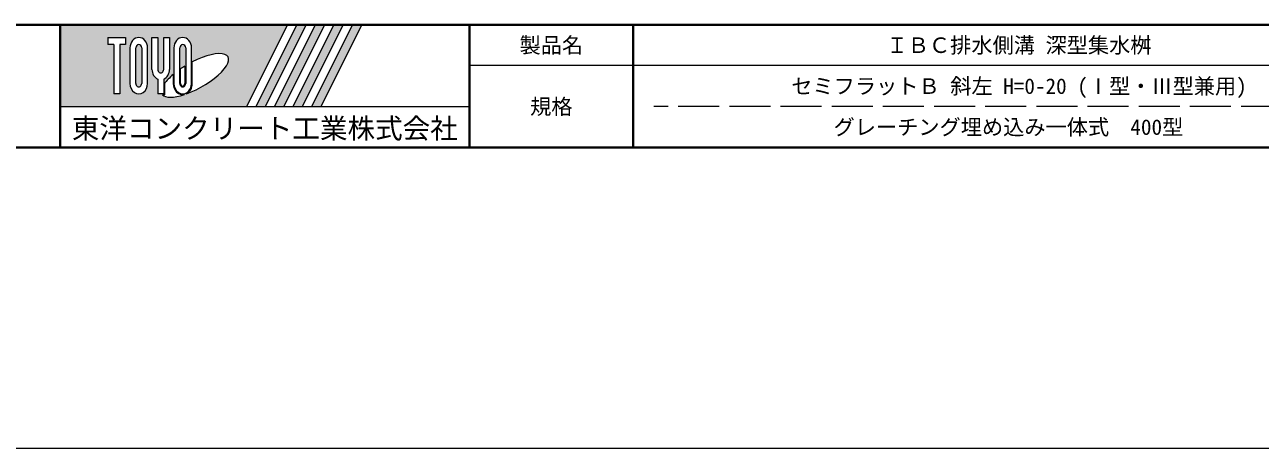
# Model space of a CAD drawing. Units: millimetres at full size; details may follow other scales. Extents: x -1809 to 57027, y -20349 to 17321.
# Drawn here: x 40934 to 49989, y -20349 to -17246 of the extents above; entities that cross this region are included whole.
import ezdxf
from ezdxf.enums import TextEntityAlignment as Align

# ---------------------------------------------------------------- set-up
doc = ezdxf.new("R2010")
doc.units = ezdxf.units.MM
doc.header["$LTSCALE"] = 50
doc.linetypes.add('DASHED', pattern=[7.5, 6, -1.5])
doc.layers.add('図枠', color=7, linetype='Continuous', lineweight=5)
doc.layers.add('補助線', color=8, linetype='Continuous', lineweight=13)
doc.styles.add('ＭＳ ゴシック', font='')
doc.styles.get('ＭＳ ゴシック').set_extended_font_data('MS Gothic')

msp = doc.modelspace()

# ---------------------------------------------------------------- hatches: boundary and pattern name
at = {"layer": '図枠'}
h = msp.add_hatch(color=256, dxfattribs=at)
h.paths.add_polyline_path([(41193.24, -17246.05), (41193.24, -17846.05), (42559.18, -17846.05), (42859.18, -17246.05)])
edge = h.paths.add_edge_path(flags=16)
edge.add_ellipse((42181.58, -17617.56), major_axis=(242.43, 135.7), ratio=0.3471473, start_angle=-144.311216, end_angle=72.189904, ccw=False)
edge.add_ellipse((42091.81, -17676.15), major_axis=(0, 82.5), ratio=0.8463542, start_angle=-160.703456, end_angle=-90)
edge.add_line((42161.64, -17676.15), (42161.64, -17518.89))
edge = h.paths.add_edge_path(flags=16)
edge.add_ellipse((42091.81, -17415.96), major_axis=(0, 76.15), ratio=0.8463542, start_angle=-90, end_angle=90, ccw=False)
edge.add_line((42156.27, -17415.96), (42156.27, -17676.15))
edge.add_ellipse((42091.81, -17676.15), major_axis=(0, 76.15), ratio=0.8463542, start_angle=90, end_angle=-90, ccw=False)
edge.add_line((42027.36, -17676.15), (42027.36, -17415.96))
edge = h.paths.add_edge_path(flags=16)
edge.add_line((42113.3, -17415.96), (42113.3, -17676.15))
edge.add_ellipse((42091.81, -17676.15), major_axis=(0, 25.38), ratio=0.8463542, start_angle=90, end_angle=-90, ccw=False)
edge.add_line((42070.33, -17676.15), (42070.33, -17415.96))
edge.add_ellipse((42091.81, -17415.96), major_axis=(0, 25.38), ratio=0.8463542, start_angle=-90, end_angle=90, ccw=False)
edge = h.paths.add_edge_path(flags=16)
edge.add_line((42107.93, -17548.95), (42107.93, -17676.15))
edge.add_ellipse((42091.81, -17676.15), major_axis=(0, 19.04), ratio=0.8463541, start_angle=90, end_angle=-90, ccw=False)
edge.add_line((42075.7, -17676.15), (42075.7, -17569.78))
edge.add_ellipse((42181.58, -17617.56), major_axis=(242.43, 135.7), ratio=0.3471473, start_angle=107.791742, end_angle=126.471318, ccw=False)
edge = h.paths.add_edge_path(flags=16)
edge.add_ellipse((41930.68, -17573.02), major_axis=(0, 76.15), ratio=0.8463542, start_angle=-163.341166, end_angle=-90, ccw=False)
edge.add_line((41952.16, -17644.82), (41952.16, -17752.3))
edge.add_line((41952.16, -17752.3), (41909.2, -17752.3))
edge.add_line((41909.2, -17752.3), (41909.2, -17644.82))
edge.add_ellipse((41930.68, -17573.02), major_axis=(0, 76.15), ratio=0.8463542, start_angle=90, end_angle=163.341166, ccw=False)
edge.add_line((41866.23, -17573.02), (41866.23, -17339.8))
edge.add_line((41866.23, -17339.8), (41909.2, -17339.8))
edge.add_line((41909.2, -17339.8), (41909.2, -17573.02))
edge.add_ellipse((41930.68, -17573.02), major_axis=(0, 25.38), ratio=0.8463542, start_angle=90, end_angle=-90)
edge.add_line((41952.16, -17573.02), (41952.16, -17339.8))
edge.add_line((41952.16, -17339.8), (41995.13, -17339.8))
edge.add_line((41995.13, -17339.8), (41995.13, -17573.02))
edge = h.paths.add_edge_path(flags=16)
edge.add_line((42021.99, -17610.48), (42021.99, -17676.15))
edge.add_ellipse((42091.81, -17676.15), major_axis=(0, 82.5), ratio=0.8463542, start_angle=90, end_angle=-171.54427)
edge.add_ellipse((42181.58, -17617.56), major_axis=(242.43, 135.7), ratio=0.3471473, start_angle=-178.649536, end_angle=-148.292442, ccw=False)
edge.add_line((41942.91, -17758.65), (41957.54, -17758.65))
edge.add_line((41957.54, -17758.65), (41957.54, -17678.21))
edge.add_ellipse((42181.58, -17617.56), major_axis=(242.43, 135.7), ratio=0.3471473, start_angle=148.21912, end_angle=165.908122, ccw=False)
edge = h.paths.add_edge_path(flags=16)
edge.add_ellipse((41769.55, -17415.96), major_axis=(0, 76.15), ratio=0.8463542, start_angle=-90, end_angle=90, ccw=False)
edge.add_line((41834, -17415.96), (41834, -17676.15))
edge.add_ellipse((41769.55, -17676.15), major_axis=(0, 76.15), ratio=0.8463542, start_angle=90, end_angle=-90, ccw=False)
edge.add_line((41705.09, -17676.15), (41705.09, -17415.96))
edge = h.paths.add_edge_path(flags=16)
edge.add_line((41791.03, -17415.96), (41791.03, -17676.15))
edge.add_ellipse((41769.55, -17676.15), major_axis=(0, 25.38), ratio=0.8463542, start_angle=90, end_angle=-90, ccw=False)
edge.add_line((41748.06, -17676.15), (41748.06, -17415.96))
edge.add_ellipse((41769.55, -17415.96), major_axis=(0, 25.38), ratio=0.8463542, start_angle=-90, end_angle=90, ccw=False)
h.paths.add_polyline_path([(41672.87, -17339.8), (41672.87, -17390.57), (41629.9, -17390.57), (41629.9, -17752.3), (41586.93, -17752.3), (41586.93, -17390.57), (41543.96, -17390.57), (41543.96, -17339.8)], flags=16)
for points in [[(42627.24, -17846.05), (42695.3, -17846.05), (42995.3, -17246.05), (42927.24, -17246.05)], [(43131.43, -17246.05), (43063.37, -17246.05), (42763.37, -17846.05), (42831.43, -17846.05)], [(43267.55, -17246.05), (43199.49, -17246.05), (42899.49, -17846.05), (42967.55, -17846.05)], [(43403.68, -17246.05), (43335.62, -17246.05), (43035.62, -17846.05), (43103.68, -17846.05)]]:
    msp.add_hatch(color=256, dxfattribs=at).paths.add_polyline_path(points)

# ---------------------------------------------------------------- linework, layer by layer
at = {"layer": '図枠', "lineweight": 40}
for p, q in [((30618.24, -17246.05), (54018.24, -17246.05)), ((41193.24, -18146.05), (41193.24, -17246.05)), ((44193.24, -18146.05), (44193.24, -17246.05)), ((45393.24, -18146.05), (45393.24, -17246.05)), ((30618.24, -18146.05), (54018.24, -18146.05))]:
    msp.add_line(p, q, dxfattribs=at)
at = {"layer": '図枠'}
for p, q in [((41193.24, -17246.05), (42859.18, -17246.05)), ((42859.18, -17246.05), (42559.18, -17846.05)), ((42927.24, -17246.05), (42627.24, -17846.05)), ((42995.3, -17246.05), (42695.3, -17846.05)), ((43063.37, -17246.05), (42763.37, -17846.05)), ((43131.43, -17246.05), (42831.43, -17846.05)), ((43199.49, -17246.05), (42899.49, -17846.05)), ((42927.24, -17246.05), (42995.3, -17246.05)), ((43267.55, -17246.05), (42967.55, -17846.05)), ((43335.62, -17246.05), (43035.62, -17846.05)), ((43063.37, -17246.05), (43131.43, -17246.05)), ((43403.68, -17246.05), (43103.68, -17846.05)), ((43199.49, -17246.05), (43267.55, -17246.05)), ((43335.62, -17246.05), (43403.68, -17246.05)), ((41543.96, -17339.8), (41543.96, -17390.57)), ((41543.96, -17339.8), (41672.87, -17339.8)), ((41672.87, -17339.8), (41672.87, -17390.57)), ((41866.23, -17339.8), (41909.2, -17339.8)), ((41866.23, -17573.02), (41866.23, -17339.8)), ((41909.2, -17339.8), (41909.2, -17573.02)), ((41952.16, -17339.8), (41995.13, -17339.8)), ((41952.16, -17573.02), (41952.16, -17339.8)), ((41995.13, -17339.8), (41995.13, -17573.02)), ((41586.93, -17390.57), (41543.96, -17390.57)), ((41586.93, -17390.57), (41586.93, -17752.3)), ((41629.9, -17390.57), (41629.9, -17752.3)), ((41672.87, -17390.57), (41629.9, -17390.57)), ((41705.09, -17415.96), (41705.09, -17676.15)), ((41748.06, -17676.15), (41748.06, -17415.96)), ((41791.03, -17415.96), (41791.03, -17676.15)), ((41834, -17676.15), (41834, -17415.96)), ((42027.36, -17415.96), (42027.36, -17676.15)), ((42070.33, -17676.15), (42070.33, -17415.96)), ((42113.3, -17415.96), (42113.3, -17676.15)), ((42156.27, -17676.15), (42156.27, -17415.96)), ((42107.93, -17548.95), (42107.93, -17676.15)), ((42161.64, -17676.15), (42161.64, -17518.89)), ((41909.2, -17644.82), (41909.2, -17752.3)), ((41952.16, -17644.82), (41952.16, -17752.3)), ((42021.99, -17610.48), (42021.99, -17676.15)), ((42075.7, -17676.15), (42075.7, -17569.78)), ((41957.54, -17678.21), (41957.54, -17758.65)), ((41629.9, -17752.3), (41586.93, -17752.3)), ((41952.16, -17752.3), (41909.2, -17752.3)), ((41942.91, -17758.65), (41957.54, -17758.65)), ((41193.24, -17846.05), (42559.18, -17846.05)), ((42627.24, -17846.05), (42695.3, -17846.05)), ((42763.37, -17846.05), (42831.43, -17846.05)), ((42899.49, -17846.05), (42967.55, -17846.05)), ((43035.62, -17846.05), (43103.68, -17846.05))]:
    msp.add_line(p, q, dxfattribs=at)
at = {"layer": '図枠', "lineweight": 13}
msp.add_line((54018.24, -17546.05), (44193.24, -17546.05), dxfattribs=at)
at = {"layer": '図枠', "linetype": 'DASHED', "lineweight": 9}
msp.add_line((50898.24, -17846.05), (45543.24, -17846.05), dxfattribs=at)
at = {"layer": '図枠', "color": 1, "lineweight": 20}
msp.add_line((-1809.12, -20349.36), (57027.36, -20349.36), dxfattribs=at)
at = {"layer": '図枠'}
for centre, major_axis, ratio, start_param, end_param in [((41769.55, -17415.96), (0, 76.15), 0.846354, 4.712389, 7.8539816), ((42091.81, -17415.96), (0, 76.15), 0.846354, 4.712389, 7.8539816), ((41769.55, -17415.96), (0, 25.38), 0.846354, 4.712389, 7.8539816), ((42091.81, -17415.96), (0, 25.38), 0.846354, 4.712389, 7.8539816), ((42181.58, -17617.56), (242.43, 135.7), 0.347147, 4.2621853, 7.7429163), ((42181.58, -17617.56), (242.43, 135.7), 0.347147, 1.6817405, 1.8219833), ((41930.68, -17573.02), (0, 76.15), 0.846354, 1.5707963, 2.8017557), ((41930.68, -17573.02), (0, 25.38), 0.846354, 1.5707963, 4.712389), ((41930.68, -17573.02), (0, 76.15), 0.846354, 3.4814296, 4.712389), ((42181.58, -17617.56), (242.43, 135.7), 0.347147, 2.0815197, 2.5155126), ((41769.55, -17676.15), (0, 76.15), 0.846354, 1.5707963, 4.712389), ((41769.55, -17676.15), (0, 25.38), 0.846354, 1.5707963, 4.712389), ((42091.81, -17676.15), (0, 82.5), 0.846354, 1.5707963, 3.3154679), ((42091.81, -17676.15), (0, 76.15), 0.846354, 1.5707963, 4.712389), ((42091.81, -17676.15), (0, 25.38), 0.846354, 1.5707963, 4.712389), ((42091.81, -17676.15), (0, 19.04), 0.846354, 1.5707963, 4.712389), ((42091.81, -17676.15), (0, 82.5), 0.846354, 3.5338438, 4.712389), ((42181.58, -17617.56), (242.43, 135.7), 0.347147, 3.2093975, 4.2004451)]:
    msp.add_ellipse(centre, major_axis=major_axis, ratio=ratio, start_param=start_param, end_param=end_param, dxfattribs=at)
at = {"layer": '補助線'}
msp.add_line((41193.24, -17846.05), (44193.24, -17846.05), dxfattribs=at)

# ---------------------------------------------------------------- texts
at = {"layer": '図枠', "style": 'ＭＳ ゴシック'}
for s, height, p in [('製品名', 113.9, (44793.24, -17396.05)), ('ＩＢＣ排水側溝 深型集水桝', 113.9, (48220.74, -17396.05)), ('セミフラットＢ 斜左 H=0-20 (Ⅰ型・Ⅲ型兼用)', 113.9, (48220.74, -17696.05)), ('規格', 113.9, (44793.24, -17846.05)), ('東洋コンクリート工業株式会社', 148.1, (42693.24, -18005.43)), ('グレーチング埋め込み一体式\u3000400型\u3000', 113.9, (48220.74, -17996.05))]:
    msp.add_text(s, height=height, dxfattribs=at).set_placement(p, align=Align.MIDDLE_CENTER)

doc.saveas('drawing.dxf')
